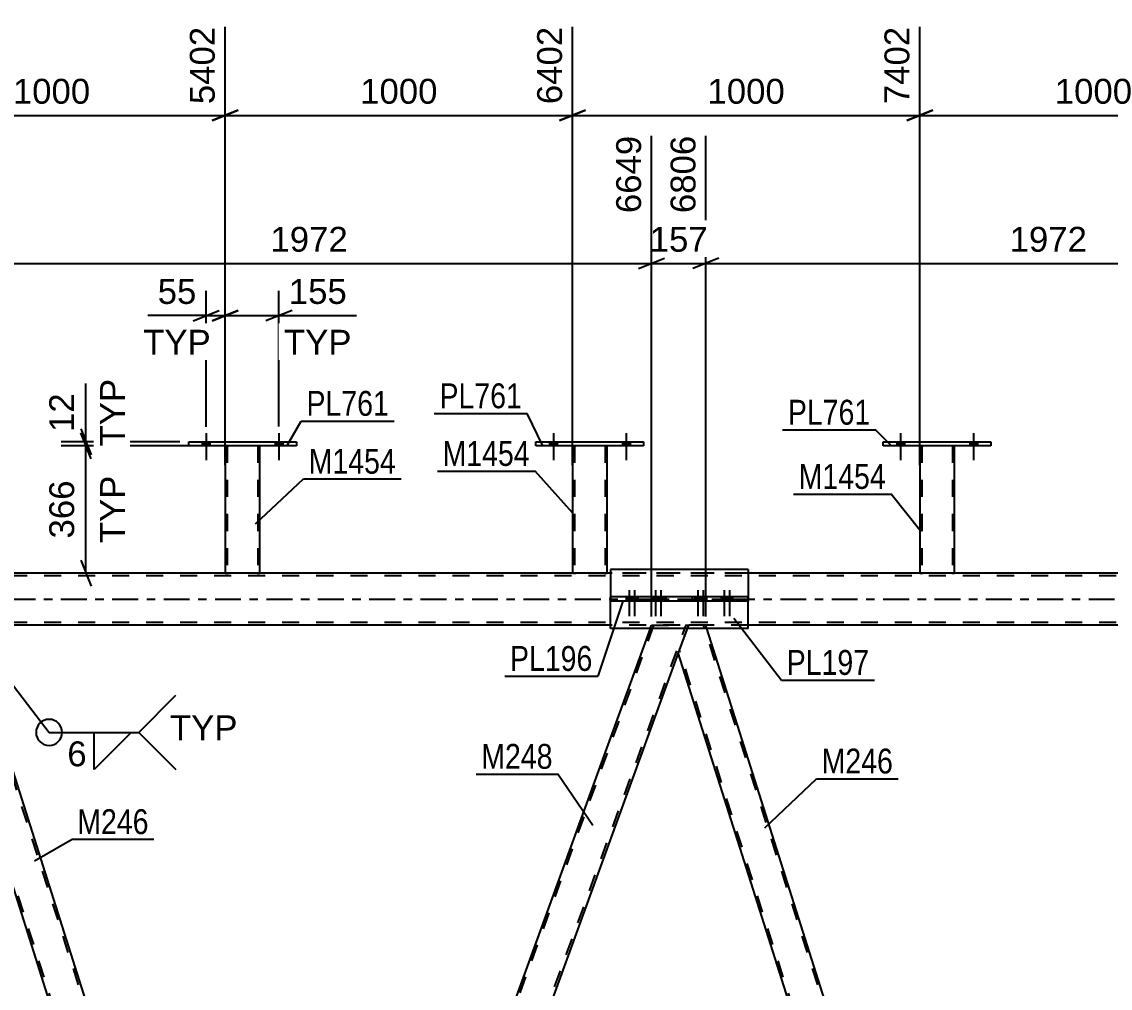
# Model space of a CAD drawing. Header units: millimetres. Extents: x 0 to 1189, y 0 to 841.
# Drawn here: x 319.7 to 445.1, y 576.6 to 687.9 of the extents above; entities that cross this region are included whole.
import ezdxf

# ---------------------------------------------------------------- set-up
doc = ezdxf.new("R2010")
doc.units = ezdxf.units.MM
doc.linetypes.add('DXK_LINE_DOT2', pattern=[3.9198, 1.9599, -1.9599])
doc.linetypes.add('DXK_LINE_DOT3', pattern=[5.9187, 2.979, -0.9799, 0.9799, -0.9799])
doc.styles.add('Arial', font='ARIAL.TTF', dxfattribs={"height": 0.2})
doc.styles.add('Arial Narrow', font='ARIALN.TTF', dxfattribs={"height": 0.2})

# ---------------------------------------------------------------- blocks, each defined once
blk = doc.blocks.new('Part-203770571-3006 - 2970')
at = {"color": 2, "linetype": 'Continuous'}
for p, q in [((383.13, 639.07), (383.13, 624.43)), ((387.13, 624.43), (387.13, 639.07))]:
    blk.add_line(p, q, dxfattribs=at)
at = {"color": 7, "linetype": 'DXK_LINE_DOT2'}
for p, q in [((383.13, 639.07), (383.13, 639.07)), ((383.13, 639.07), (383.13, 639.07)), ((383.13, 639.07), (383.13, 639.07)), ((383.17, 639.07), (383.13, 639.07)), ((383.13, 639.07), (383.17, 639.07)), ((383.27, 639.07), (383.17, 639.07)), ((383.17, 639.07), (383.27, 639.07)), ((383.43, 639.07), (383.27, 639.07)), ((383.27, 639.07), (383.43, 639.07)), ((383.37, 639.07), (383.37, 639.07)), ((383.37, 639.07), (383.37, 624.43)), ((383.39, 639.07), (383.37, 639.07)), ((383.37, 639.07), (383.39, 639.07)), ((383.44, 639.07), (383.39, 639.07)), ((383.39, 639.07), (383.44, 639.07)), ((386.84, 639.07), (383.43, 639.07)), ((386.84, 639.07), (383.43, 639.07)), ((386.74, 639.07), (383.44, 639.07)), ((383.44, 639.07), (383.52, 639.07)), ((386.82, 639.07), (383.52, 639.07)), ((386.82, 639.07), (386.74, 639.07)), ((386.87, 639.07), (386.82, 639.07)), ((386.82, 639.07), (386.87, 639.07)), ((386.84, 639.07), (386.99, 639.07)), ((386.99, 639.07), (386.84, 639.07)), ((386.89, 639.07), (386.87, 639.07)), ((386.87, 639.07), (386.89, 639.07)), ((386.89, 639.07), (386.89, 639.07)), ((386.89, 639.07), (386.89, 624.43)), ((386.99, 639.07), (387.1, 639.07)), ((387.1, 639.07), (386.99, 639.07)), ((387.1, 639.07), (387.13, 639.07)), ((387.13, 639.07), (387.1, 639.07)), ((387.13, 639.07), (387.13, 639.07)), ((387.13, 639.07), (387.13, 639.07)), ((387.13, 639.07), (387.13, 639.07)), ((383.13, 624.43), (383.13, 624.43)), ((383.13, 624.43), (383.13, 624.43)), ((383.17, 624.43), (383.13, 624.43)), ((383.13, 624.43), (383.17, 624.43)), ((383.27, 624.43), (383.17, 624.43)), ((383.17, 624.43), (383.27, 624.43)), ((383.43, 624.43), (383.27, 624.43)), ((383.27, 624.43), (383.43, 624.43)), ((383.39, 624.43), (383.37, 624.43)), ((383.37, 624.43), (383.39, 624.43)), ((383.44, 624.43), (383.39, 624.43)), ((383.39, 624.43), (383.44, 624.43)), ((386.84, 624.43), (383.43, 624.43)), ((386.84, 624.43), (383.43, 624.43)), ((386.74, 624.43), (383.44, 624.43)), ((383.44, 624.43), (383.52, 624.43)), ((386.82, 624.43), (383.52, 624.43)), ((386.82, 624.43), (386.74, 624.43)), ((386.87, 624.43), (386.82, 624.43)), ((386.82, 624.43), (386.87, 624.43)), ((386.84, 624.43), (386.99, 624.43)), ((386.99, 624.43), (386.84, 624.43)), ((386.89, 624.43), (386.87, 624.43)), ((386.87, 624.43), (386.89, 624.43)), ((386.99, 624.43), (387.1, 624.43)), ((387.1, 624.43), (386.99, 624.43)), ((387.1, 624.43), (387.13, 624.43)), ((387.13, 624.43), (387.1, 624.43)), ((387.13, 624.43), (387.13, 624.43)), ((387.13, 624.43), (387.13, 624.43)), ((387.13, 624.43), (387.13, 624.43))]:
    blk.add_line(p, q, dxfattribs=at)
blk = doc.blocks.new('Part-203770571-3046 - 2970')
at = {"color": 2, "linetype": 'Continuous'}
for p, q in [((418.93, 639.07), (418.93, 639.55)), ((418.93, 639.55), (431.33, 639.55)), ((431.33, 639.55), (431.33, 639.07)), ((431.33, 639.07), (418.93, 639.07))]:
    blk.add_line(p, q, dxfattribs=at)
blk = doc.blocks.new('Part-203770571-2986 - 2970')
at = {"color": 2, "linetype": 'Continuous'}
for p, q in [((423.13, 639.07), (423.13, 624.43)), ((427.13, 624.43), (427.13, 639.07))]:
    blk.add_line(p, q, dxfattribs=at)
at = {"color": 7, "linetype": 'DXK_LINE_DOT2'}
for p, q in [((423.13, 639.07), (423.13, 639.07)), ((423.13, 639.07), (423.13, 639.07)), ((423.13, 639.07), (423.13, 639.07)), ((423.17, 639.07), (423.13, 639.07)), ((423.13, 639.07), (423.17, 639.07)), ((423.27, 639.07), (423.17, 639.07)), ((423.17, 639.07), (423.27, 639.07)), ((423.39, 639.07), (423.27, 639.07)), ((423.27, 639.07), (423.43, 639.07)), ((423.37, 639.07), (423.37, 639.07)), ((423.37, 639.07), (423.37, 624.43)), ((423.39, 639.07), (423.37, 639.07)), ((423.37, 639.07), (423.39, 639.07)), ((426.84, 639.07), (423.39, 639.07)), ((423.44, 639.07), (423.39, 639.07)), ((423.39, 639.07), (423.44, 639.07)), ((426.84, 639.07), (423.43, 639.07)), ((426.74, 639.07), (423.44, 639.07)), ((423.44, 639.07), (423.52, 639.07)), ((426.82, 639.07), (423.52, 639.07)), ((426.82, 639.07), (426.74, 639.07)), ((426.87, 639.07), (426.82, 639.07)), ((426.82, 639.07), (426.87, 639.07)), ((426.84, 639.07), (426.99, 639.07)), ((426.99, 639.07), (426.84, 639.07)), ((426.89, 639.07), (426.87, 639.07)), ((426.87, 639.07), (426.89, 639.07)), ((426.89, 639.07), (426.89, 639.07)), ((426.89, 639.07), (426.89, 624.43)), ((426.99, 639.07), (427.1, 639.07)), ((427.1, 639.07), (426.99, 639.07)), ((427.1, 639.07), (427.13, 639.07)), ((427.13, 639.07), (427.1, 639.07)), ((427.13, 639.07), (427.13, 639.07)), ((427.13, 639.07), (427.13, 639.07)), ((427.13, 639.07), (427.13, 639.07)), ((423.13, 624.43), (423.13, 624.43)), ((423.13, 624.43), (423.13, 624.43)), ((423.17, 624.43), (423.13, 624.43)), ((423.13, 624.43), (423.17, 624.43)), ((423.27, 624.43), (423.17, 624.43)), ((423.17, 624.43), (423.27, 624.43)), ((423.43, 624.43), (423.27, 624.43)), ((423.27, 624.43), (423.43, 624.43)), ((423.39, 624.43), (423.37, 624.43)), ((423.37, 624.43), (423.39, 624.43)), ((423.44, 624.43), (423.39, 624.43)), ((423.39, 624.43), (423.44, 624.43)), ((426.84, 624.43), (423.43, 624.43)), ((426.84, 624.43), (423.43, 624.43)), ((426.74, 624.43), (423.44, 624.43)), ((423.44, 624.43), (423.52, 624.43)), ((426.82, 624.43), (423.52, 624.43)), ((426.82, 624.43), (426.74, 624.43)), ((426.87, 624.43), (426.82, 624.43)), ((426.82, 624.43), (426.87, 624.43)), ((426.84, 624.43), (426.99, 624.43)), ((426.99, 624.43), (426.84, 624.43)), ((426.89, 624.43), (426.87, 624.43)), ((426.87, 624.43), (426.89, 624.43)), ((426.99, 624.43), (427.1, 624.43)), ((427.1, 624.43), (426.99, 624.43)), ((427.1, 624.43), (427.13, 624.43)), ((427.13, 624.43), (427.1, 624.43)), ((427.13, 624.43), (427.13, 624.43)), ((427.13, 624.43), (427.13, 624.43)), ((427.13, 624.43), (427.13, 624.43))]:
    blk.add_line(p, q, dxfattribs=at)
blk = doc.blocks.new('Part-203770571-3598 - 2970')
at = {"color": 2, "linetype": 'Continuous'}
for p, q in [((403.37, 621.67), (387.52, 621.67)), ((387.52, 621.19), (387.52, 621.67)), ((403.37, 621.19), (387.52, 621.19)), ((393.93, 621.19), (393.93, 621.67)), ((396.96, 621.19), (396.96, 621.67)), ((403.37, 621.19), (403.37, 621.67))]:
    blk.add_line(p, q, dxfattribs=at)
blk = doc.blocks.new('Part-203770571-3001 - 2970')
at = {"color": 2, "linetype": 'Continuous'}
for p, q in [((378.93, 639.07), (378.93, 639.55)), ((378.93, 639.55), (391.33, 639.55)), ((391.33, 639.55), (391.33, 639.07)), ((391.33, 639.07), (378.93, 639.07))]:
    blk.add_line(p, q, dxfattribs=at)
blk = doc.blocks.new('Part-203770571-3011 - 2970')
at = {"color": 2, "linetype": 'Continuous'}
for p, q in [((338.93, 639.07), (338.93, 639.55)), ((338.93, 639.55), (351.33, 639.55)), ((351.33, 639.55), (351.33, 639.07)), ((351.33, 639.07), (338.93, 639.07))]:
    blk.add_line(p, q, dxfattribs=at)
blk = doc.blocks.new('Part-203770571-3129 - 2970')
at = {"color": 7, "linetype": 'DXK_LINE_DOT2'}
for p, q in [((759.33, 624.43), (132.77, 624.43)), ((403.37, 624.43), (387.52, 624.43)), ((759.33, 624.11), (127.06, 624.11)), ((759.33, 618.75), (127.06, 618.75)), ((403.37, 618.43), (387.52, 618.43))]:
    blk.add_line(p, q, dxfattribs=at)
at = {"color": 2, "linetype": 'Continuous'}
for p, q in [((387.52, 624.43), (318.24, 624.43)), ((472.65, 624.43), (403.37, 624.43)), ((387.52, 618.43), (318.24, 618.43)), ((472.65, 618.43), (403.37, 618.43))]:
    blk.add_line(p, q, dxfattribs=at)
at = {"color": 7, "linetype": 'DXK_LINE_DOT3'}
blk.add_line((117.06, 621.43), (759.33, 621.43), dxfattribs=at)
blk = doc.blocks.new('Part-203770571-3016 - 2970')
at = {"color": 2, "linetype": 'Continuous'}
for p, q in [((343.13, 639.07), (343.13, 624.43)), ((347.13, 624.43), (347.13, 639.07))]:
    blk.add_line(p, q, dxfattribs=at)
at = {"color": 7, "linetype": 'DXK_LINE_DOT2'}
for p, q in [((343.13, 639.07), (343.13, 639.07)), ((343.13, 639.07), (343.13, 639.07)), ((343.13, 639.07), (343.13, 639.07)), ((343.17, 639.07), (343.13, 639.07)), ((343.13, 639.07), (343.17, 639.07)), ((343.27, 639.07), (343.17, 639.07)), ((343.17, 639.07), (343.27, 639.07)), ((343.43, 639.07), (343.27, 639.07)), ((343.27, 639.07), (343.43, 639.07)), ((343.37, 639.07), (343.37, 639.07)), ((343.37, 639.07), (343.37, 624.43)), ((343.39, 639.07), (343.37, 639.07)), ((343.37, 639.07), (343.39, 639.07)), ((343.44, 639.07), (343.39, 639.07)), ((343.39, 639.07), (343.44, 639.07)), ((346.83, 639.07), (343.43, 639.07)), ((346.83, 639.07), (343.43, 639.07)), ((346.74, 639.07), (343.44, 639.07)), ((343.44, 639.07), (343.52, 639.07)), ((346.82, 639.07), (343.52, 639.07)), ((346.82, 639.07), (346.74, 639.07)), ((346.87, 639.07), (346.82, 639.07)), ((346.82, 639.07), (346.87, 639.07)), ((346.83, 639.07), (346.99, 639.07)), ((346.99, 639.07), (346.83, 639.07)), ((346.89, 639.07), (346.87, 639.07)), ((346.87, 639.07), (346.89, 639.07)), ((346.89, 639.07), (346.89, 639.07)), ((346.89, 639.07), (346.89, 624.43)), ((346.99, 639.07), (347.09, 639.07)), ((347.09, 639.07), (346.99, 639.07)), ((347.09, 639.07), (347.13, 639.07)), ((347.13, 639.07), (347.09, 639.07)), ((347.13, 639.07), (347.13, 639.07)), ((347.13, 639.07), (347.13, 639.07)), ((347.13, 639.07), (347.13, 639.07)), ((343.13, 624.43), (343.13, 624.43)), ((343.13, 624.43), (343.13, 624.43)), ((343.17, 624.43), (343.13, 624.43)), ((343.13, 624.43), (343.17, 624.43)), ((343.27, 624.43), (343.17, 624.43)), ((343.17, 624.43), (343.27, 624.43)), ((343.43, 624.43), (343.27, 624.43)), ((343.27, 624.43), (343.43, 624.43)), ((343.39, 624.43), (343.37, 624.43)), ((343.37, 624.43), (343.39, 624.43)), ((343.44, 624.43), (343.39, 624.43)), ((343.39, 624.43), (343.44, 624.43)), ((346.83, 624.43), (343.43, 624.43)), ((346.83, 624.43), (343.43, 624.43)), ((346.74, 624.43), (343.44, 624.43)), ((343.44, 624.43), (343.52, 624.43)), ((346.82, 624.43), (343.52, 624.43)), ((346.82, 624.43), (346.74, 624.43)), ((346.87, 624.43), (346.82, 624.43)), ((346.82, 624.43), (346.87, 624.43)), ((346.83, 624.43), (346.99, 624.43)), ((346.99, 624.43), (346.83, 624.43)), ((346.89, 624.43), (346.87, 624.43)), ((346.87, 624.43), (346.89, 624.43)), ((346.99, 624.43), (347.09, 624.43)), ((347.09, 624.43), (346.99, 624.43)), ((347.09, 624.43), (347.13, 624.43)), ((347.13, 624.43), (347.09, 624.43)), ((347.13, 624.43), (347.13, 624.43)), ((347.13, 624.43), (347.13, 624.43)), ((347.13, 624.43), (347.13, 624.43))]:
    blk.add_line(p, q, dxfattribs=at)
blk = doc.blocks.new('Part-203770571-3381 - 2970')
at = {"color": 7, "linetype": 'DXK_LINE_DOT2'}
for p, q in [((396.48, 618.43), (396.34, 618.03)), ((398.5, 618.43), (396.48, 618.43)), ((435.08, 502.27), (398.24, 618.43)), ((398.62, 618.03), (398.5, 618.43)), ((432.29, 499.43), (395.45, 615.59)), ((432.03, 499.43), (431.91, 499.83)), ((432.03, 499.43), (434.05, 499.43)), ((434.05, 499.43), (434.19, 499.83))]:
    blk.add_line(p, q, dxfattribs=at)
at = {"color": 2, "linetype": 'Continuous'}
for p, q in [((396.34, 618.03), (395.32, 615.22)), ((435.21, 502.64), (398.62, 618.03)), ((431.91, 499.83), (395.32, 615.22)), ((434.19, 499.83), (435.21, 502.64))]:
    blk.add_line(p, q, dxfattribs=at)
blk = doc.blocks.new('Bolt-203770571-3135 - 2970')
at = {"linetype": 'Continuous'}
for points in [[(340.49, 639.07), (341.37, 639.07), (341.37, 639.55), (340.49, 639.55)], [(348.89, 639.07), (349.77, 639.07), (349.77, 639.55), (348.89, 639.55)]]:
    blk.add_hatch(color=1, dxfattribs=at).paths.add_polyline_path(points)
at = {"color": 1, "linetype": 'Continuous'}
for p, q in [((340.49, 639.55), (340.49, 639.07)), ((340.93, 640.55), (340.93, 637.43)), ((341.37, 639.55), (341.37, 639.07)), ((348.89, 639.55), (348.89, 639.07)), ((349.33, 640.55), (349.33, 637.43)), ((349.77, 639.55), (349.77, 639.07))]:
    blk.add_line(p, q, dxfattribs=at)
blk = doc.blocks.new('Part-203770571-3376 - 2970')
at = {"color": 7, "linetype": 'DXK_LINE_DOT2'}
for p, q in [((311.35, 618.43), (311.2, 618.03)), ((313.36, 618.43), (311.35, 618.43)), ((349.95, 502.27), (313.11, 618.43)), ((313.49, 618.03), (313.36, 618.43)), ((347.15, 499.43), (310.32, 615.59)), ((346.9, 499.43), (346.78, 499.83)), ((346.9, 499.43), (348.91, 499.43)), ((348.91, 499.43), (349.06, 499.83))]:
    blk.add_line(p, q, dxfattribs=at)
at = {"color": 2, "linetype": 'Continuous'}
for p, q in [((311.2, 618.03), (310.18, 615.22)), ((350.08, 502.64), (313.49, 618.03)), ((346.78, 499.83), (310.18, 615.22)), ((349.06, 499.83), (350.08, 502.64))]:
    blk.add_line(p, q, dxfattribs=at)
blk = doc.blocks.new('Bolt-203770571-3282 - 2970')
at = {"linetype": 'Continuous'}
for points in [[(340.49, 639.07), (341.37, 639.07), (341.37, 639.55), (340.49, 639.55)], [(348.89, 639.07), (349.77, 639.07), (349.77, 639.55), (348.89, 639.55)]]:
    blk.add_hatch(color=1, dxfattribs=at).paths.add_polyline_path(points)
at = {"color": 1, "linetype": 'Continuous'}
for p, q in [((340.49, 639.55), (340.49, 639.07)), ((340.93, 640.55), (340.93, 637.43)), ((341.37, 639.55), (341.37, 639.07)), ((348.89, 639.55), (348.89, 639.07)), ((349.33, 640.55), (349.33, 637.43)), ((349.77, 639.55), (349.77, 639.07))]:
    blk.add_line(p, q, dxfattribs=at)
blk = doc.blocks.new('Bolt-203770571-3283 - 2970')
at = {"linetype": 'Continuous'}
for points in [[(380.49, 639.07), (381.37, 639.07), (381.37, 639.55), (380.49, 639.55)], [(388.89, 639.07), (389.77, 639.07), (389.77, 639.55), (388.89, 639.55)]]:
    blk.add_hatch(color=1, dxfattribs=at).paths.add_polyline_path(points)
at = {"color": 1, "linetype": 'Continuous'}
for p, q in [((380.49, 639.55), (380.49, 639.07)), ((380.93, 640.55), (380.93, 637.43)), ((381.37, 639.55), (381.37, 639.07)), ((388.89, 639.55), (388.89, 639.07)), ((389.33, 640.55), (389.33, 637.43)), ((389.77, 639.55), (389.77, 639.07))]:
    blk.add_line(p, q, dxfattribs=at)
blk = doc.blocks.new('Bolt-203770571-3284 - 2970')
at = {"linetype": 'Continuous'}
for points in [[(380.49, 639.07), (381.37, 639.07), (381.37, 639.55), (380.49, 639.55)], [(388.89, 639.07), (389.77, 639.07), (389.77, 639.55), (388.89, 639.55)]]:
    blk.add_hatch(color=1, dxfattribs=at).paths.add_polyline_path(points)
at = {"color": 1, "linetype": 'Continuous'}
for p, q in [((380.49, 639.55), (380.49, 639.07)), ((380.93, 640.55), (380.93, 637.43)), ((381.37, 639.55), (381.37, 639.07)), ((388.89, 639.55), (388.89, 639.07)), ((389.33, 640.55), (389.33, 637.43)), ((389.77, 639.55), (389.77, 639.07))]:
    blk.add_line(p, q, dxfattribs=at)
blk = doc.blocks.new('Bolt-203770571-3285 - 2970')
at = {"linetype": 'Continuous'}
for points in [[(420.49, 639.07), (421.37, 639.07), (421.37, 639.55), (420.49, 639.55)], [(428.89, 639.07), (429.77, 639.07), (429.77, 639.55), (428.89, 639.55)]]:
    blk.add_hatch(color=1, dxfattribs=at).paths.add_polyline_path(points)
at = {"color": 1, "linetype": 'Continuous'}
for p, q in [((420.49, 639.55), (420.49, 639.07)), ((420.93, 640.55), (420.93, 637.43)), ((421.37, 639.55), (421.37, 639.07)), ((428.89, 639.55), (428.89, 639.07)), ((429.33, 640.55), (429.33, 637.43)), ((429.77, 639.55), (429.77, 639.07))]:
    blk.add_line(p, q, dxfattribs=at)
blk = doc.blocks.new('Part-203770571-3346 - 2970')
at = {"color": 7, "linetype": 'DXK_LINE_DOT2'}
for p, q in [((477.62, 618.43), (434.3, 499.43)), ((438.05, 499.43), (481.36, 618.43)), ((477.21, 618.03), (477.36, 618.43)), ((477.36, 618.43), (481.62, 618.43)), ((481.62, 618.43), (480.45, 615.22)), ((435.21, 502.64), (434.05, 499.43)), ((438.3, 499.43), (434.05, 499.43)), ((438.45, 499.83), (438.3, 499.43))]:
    blk.add_line(p, q, dxfattribs=at)
at = {"color": 2, "linetype": 'Continuous'}
for p, q in [((477.21, 618.03), (435.21, 502.64)), ((480.45, 615.22), (438.45, 499.83))]:
    blk.add_line(p, q, dxfattribs=at)
blk = doc.blocks.new('Bolt-203770571-3437 - 2970')
at = {"linetype": 'Continuous'}
for points in [[(420.49, 639.07), (421.37, 639.07), (421.37, 639.55), (420.49, 639.55)], [(428.89, 639.07), (429.77, 639.07), (429.77, 639.55), (428.89, 639.55)]]:
    blk.add_hatch(color=1, dxfattribs=at).paths.add_polyline_path(points)
at = {"color": 1, "linetype": 'Continuous'}
for p, q in [((420.49, 639.55), (420.49, 639.07)), ((420.93, 640.55), (420.93, 637.43)), ((421.37, 639.55), (421.37, 639.07)), ((428.89, 639.55), (428.89, 639.07)), ((429.33, 640.55), (429.33, 637.43)), ((429.77, 639.55), (429.77, 639.07))]:
    blk.add_line(p, q, dxfattribs=at)
blk = doc.blocks.new('Bolt-203770571-3605 - 2970')
at = {"linetype": 'Continuous'}
for points in [[(397.95, 621.67), (397.23, 621.67), (397.23, 621.19), (397.95, 621.19)], [(398.55, 621.67), (397.83, 621.67), (397.83, 621.19), (398.55, 621.19)], [(400.97, 621.67), (400.25, 621.67), (400.25, 621.19), (400.97, 621.19)], [(401.57, 621.67), (400.85, 621.67), (400.85, 621.19), (401.57, 621.19)]]:
    blk.add_hatch(color=1, dxfattribs=at).paths.add_polyline_path(points)
at = {"color": 1, "linetype": 'Continuous'}
for p, q in [((397.59, 622.47), (397.59, 619.47)), ((398.19, 622.47), (398.19, 619.47)), ((400.61, 622.47), (400.61, 619.47)), ((401.21, 622.47), (401.21, 619.47)), ((397.23, 621.67), (397.23, 621.19)), ((397.83, 621.67), (397.83, 621.19)), ((397.95, 621.67), (397.95, 621.19)), ((398.55, 621.67), (398.55, 621.19)), ((400.25, 621.67), (400.25, 621.19)), ((400.85, 621.67), (400.85, 621.19)), ((400.97, 621.67), (400.97, 621.19)), ((401.57, 621.67), (401.57, 621.19))]:
    blk.add_line(p, q, dxfattribs=at)
blk = doc.blocks.new('Part-203770571-3489 - 2970')
at = {"color": 7, "linetype": 'DXK_LINE_DOT2'}
for p, q in [((392.48, 618.43), (349.17, 499.43)), ((352.92, 499.43), (396.23, 618.43)), ((392.08, 618.03), (392.23, 618.43)), ((392.23, 618.43), (396.48, 618.43)), ((396.48, 618.43), (395.32, 615.22)), ((350.08, 502.64), (348.91, 499.43)), ((353.17, 499.43), (348.91, 499.43)), ((353.31, 499.83), (353.17, 499.43))]:
    blk.add_line(p, q, dxfattribs=at)
at = {"color": 2, "linetype": 'Continuous'}
for p, q in [((392.08, 618.03), (350.08, 502.64)), ((395.32, 615.22), (353.31, 499.83))]:
    blk.add_line(p, q, dxfattribs=at)
blk = doc.blocks.new('Part-203770571-3603 - 2970')
at = {"color": 2, "linetype": 'Continuous'}
for p, q in [((387.52, 624.83), (387.52, 621.67)), ((403.37, 624.83), (387.52, 624.83)), ((403.37, 624.83), (403.37, 621.67)), ((387.52, 618.03), (387.52, 621.19)), ((403.37, 618.03), (403.37, 621.19)), ((403.37, 618.03), (387.52, 618.03))]:
    blk.add_line(p, q, dxfattribs=at)
at = {"color": 7, "linetype": 'DXK_LINE_DOT2'}
for p, q in [((387.52, 621.67), (387.52, 621.19)), ((403.37, 621.67), (403.37, 621.19))]:
    blk.add_line(p, q, dxfattribs=at)
blk = doc.blocks.new('Bolt-203770571-3604 - 2970')
at = {"linetype": 'Continuous'}
for points in [[(390.04, 621.67), (389.32, 621.67), (389.32, 621.19), (390.04, 621.19)], [(390.65, 621.67), (389.93, 621.67), (389.93, 621.19), (390.65, 621.19)], [(393.06, 621.67), (392.34, 621.67), (392.34, 621.19), (393.06, 621.19)], [(393.66, 621.67), (392.94, 621.67), (392.94, 621.19), (393.66, 621.19)]]:
    blk.add_hatch(color=1, dxfattribs=at).paths.add_polyline_path(points)
at = {"color": 1, "linetype": 'Continuous'}
for p, q in [((389.68, 622.47), (389.68, 619.47)), ((390.29, 622.47), (390.29, 619.47)), ((392.7, 622.47), (392.7, 619.47)), ((393.3, 622.47), (393.3, 619.47)), ((389.32, 621.67), (389.32, 621.19)), ((389.93, 621.67), (389.93, 621.19)), ((390.04, 621.67), (390.04, 621.19)), ((390.65, 621.67), (390.65, 621.19)), ((392.34, 621.67), (392.34, 621.19)), ((392.94, 621.67), (392.94, 621.19)), ((393.06, 621.67), (393.06, 621.19)), ((393.66, 621.67), (393.66, 621.19))]:
    blk.add_line(p, q, dxfattribs=at)
blk = doc.blocks.new('StraightDimension-203770571-31445 - 2970')
at = {"color": 7, "linetype": 'Continuous'}
for p, q in [((423.13, 636.87), (423.13, 687.33)), ((463.13, 636.87), (463.13, 687.33)), ((424.63, 677.74), (421.63, 676.54)), ((423.13, 677.14), (463.13, 677.14)), ((461.63, 676.54), (464.63, 677.74))]:
    blk.add_line(p, q, dxfattribs=at)
at = {"color": 0}
blk.add_wipeout([(448.18, 677.89), (448.18, 682.09), (438.08, 682.09), (438.08, 677.89)], dxfattribs=at)
at = {"color": 3, "style": 'Arial'}
blk.add_text('1000', height=2.865, dxfattribs=at).set_placement((438.68, 678.49))
at = {"color": 0, "linetype": 'Continuous'}
blk.add_wipeout([(462.53, 687.93), (458.33, 687.93), (458.33, 677.84), (462.53, 677.84)], dxfattribs=at)
at = {"color": 3, "linetype": 'Continuous', "style": 'Arial'}
blk.add_text('8402', height=2.865, rotation=90.0002, dxfattribs=at).set_placement((461.93, 678.44))
blk = doc.blocks.new('StraightDimension-203770571-31628 - 2970')
at = {"color": 7, "linetype": 'Continuous'}
for p, q in [((327.69, 637.57), (326.49, 640.57)), ((342.13, 639.07), (324.24, 639.07)), ((327.09, 624.43), (327.09, 639.07)), ((326.49, 625.93), (327.69, 622.93)), ((342.13, 624.43), (324.24, 624.43))]:
    blk.add_line(p, q, dxfattribs=at)
at = {"color": 0}
blk.add_wipeout([(326.34, 635.68), (322.14, 635.68), (322.14, 627.81), (326.34, 627.81)], dxfattribs=at)
at = {"color": 0, "linetype": 'Continuous'}
blk.add_wipeout([(332.19, 636.24), (327.99, 636.24), (327.99, 627.26), (332.19, 627.26)], dxfattribs=at)
at = {"color": 3, "style": 'Arial'}
blk.add_text('366', height=2.865, rotation=90.0002, dxfattribs=at).set_placement((325.74, 628.41))
at = {"color": 3, "linetype": 'Continuous', "style": 'Arial'}
blk.add_text('TYP', height=2.865, rotation=90.0002, dxfattribs=at).set_placement((331.59, 627.86))
blk = doc.blocks.new('StraightDimension-203770571-31647 - 2970')
at = {"color": 7, "linetype": 'Continuous'}
for p, q in [((340.93, 641.28), (340.93, 656.93)), ((343.13, 640.07), (343.13, 656.93)), ((339.43, 653.48), (342.43, 654.68)), ((344.63, 654.68), (341.63, 653.48)), ((340.93, 654.08), (334.23, 654.08)), ((340.93, 654.08), (334.23, 654.08)), ((340.93, 654.08), (343.13, 654.08))]:
    blk.add_line(p, q, dxfattribs=at)
at = {"color": 0}
blk.add_wipeout([(340.41, 654.83), (340.41, 659.03), (334.76, 659.03), (334.76, 654.83)], dxfattribs=at)
at = {"color": 0, "linetype": 'Continuous'}
blk.add_wipeout([(342.07, 648.98), (342.07, 653.18), (333.09, 653.18), (333.09, 648.98)], dxfattribs=at)
at = {"color": 3, "style": 'Arial'}
blk.add_text('55', height=2.865, dxfattribs=at).set_placement((335.36, 655.43))
at = {"color": 3, "linetype": 'Continuous', "style": 'Arial'}
blk.add_text('TYP', height=2.865, dxfattribs=at).set_placement((333.69, 649.58))
blk = doc.blocks.new('StraightDimension-203770571-31446 - 2970')
at = {"color": 7, "linetype": 'Continuous'}
for p, q in [((383.13, 636.87), (383.13, 687.33)), ((423.13, 636.87), (423.13, 687.33)), ((384.63, 677.74), (381.63, 676.54)), ((383.13, 677.14), (423.13, 677.14)), ((421.63, 676.54), (424.63, 677.74))]:
    blk.add_line(p, q, dxfattribs=at)
at = {"color": 0}
blk.add_wipeout([(408.18, 677.89), (408.18, 682.09), (398.08, 682.09), (398.08, 677.89)], dxfattribs=at)
at = {"color": 3, "style": 'Arial'}
blk.add_text('1000', height=2.865, dxfattribs=at).set_placement((398.68, 678.49))
at = {"color": 0, "linetype": 'Continuous'}
blk.add_wipeout([(422.53, 687.93), (418.33, 687.93), (418.33, 677.84), (422.53, 677.84)], dxfattribs=at)
at = {"color": 3, "linetype": 'Continuous', "style": 'Arial'}
blk.add_text('7402', height=2.865, rotation=90.0002, dxfattribs=at).set_placement((421.93, 678.44))
blk = doc.blocks.new('StraightDimension-203770571-31073 - 2970')
at = {"color": 7, "linetype": 'Continuous'}
for p, q in [((398.5, 619.43), (398.5, 674.79)), ((477.36, 619.43), (477.36, 674.79)), ((400, 660.69), (397, 659.49)), ((475.86, 659.49), (478.86, 660.69)), ((398.5, 660.09), (477.36, 660.09))]:
    blk.add_line(p, q, dxfattribs=at)
at = {"color": 0}
blk.add_wipeout([(442.98, 660.84), (442.98, 665.04), (432.88, 665.04), (432.88, 660.84)], dxfattribs=at)
at = {"color": 3, "style": 'Arial'}
blk.add_text('1972', height=2.865, dxfattribs=at).set_placement((433.48, 661.44))
at = {"color": 0, "linetype": 'Continuous'}
blk.add_wipeout([(476.76, 675.39), (472.56, 675.39), (472.56, 665.29), (476.76, 665.29)], dxfattribs=at)
at = {"color": 3, "linetype": 'Continuous', "style": 'Arial'}
blk.add_text('8778', height=2.865, rotation=90.0002, dxfattribs=at).set_placement((476.16, 665.89))
blk = doc.blocks.new('StraightDimension-203770571-31074 - 2970')
at = {"color": 7, "linetype": 'Continuous'}
for p, q in [((392.23, 619.43), (392.23, 674.79)), ((398.5, 619.43), (398.5, 674.79)), ((390.73, 659.49), (393.73, 660.69)), ((400, 660.69), (397, 659.49)), ((392.23, 660.09), (398.5, 660.09))]:
    blk.add_line(p, q, dxfattribs=at)
at = {"color": 0}
blk.add_wipeout([(399.3, 660.84), (399.3, 665.04), (391.43, 665.04), (391.43, 660.84)], dxfattribs=at)
at = {"color": 3, "style": 'Arial'}
blk.add_text('157', height=2.865, dxfattribs=at).set_placement((392.03, 661.44))
at = {"color": 0, "linetype": 'Continuous'}
blk.add_wipeout([(397.9, 675.39), (393.7, 675.39), (393.7, 665.29), (397.9, 665.29)], dxfattribs=at)
at = {"color": 3, "linetype": 'Continuous', "style": 'Arial'}
blk.add_text('6806', height=2.865, rotation=90.0002, dxfattribs=at).set_placement((397.3, 665.89))
blk = doc.blocks.new('StraightDimension-203770571-31075 - 2970')
at = {"color": 7, "linetype": 'Continuous'}
for p, q in [((313.36, 619.43), (313.36, 674.79)), ((392.23, 619.43), (392.23, 674.79)), ((314.86, 660.69), (311.86, 659.49)), ((390.73, 659.49), (393.73, 660.69)), ((313.36, 660.09), (392.23, 660.09))]:
    blk.add_line(p, q, dxfattribs=at)
at = {"color": 0}
blk.add_wipeout([(357.84, 660.84), (357.84, 665.04), (347.75, 665.04), (347.75, 660.84)], dxfattribs=at)
at = {"color": 3, "style": 'Arial'}
blk.add_text('1972', height=2.865, dxfattribs=at).set_placement((348.35, 661.44))
at = {"color": 0, "linetype": 'Continuous'}
blk.add_wipeout([(391.63, 675.39), (387.43, 675.39), (387.43, 665.29), (391.63, 665.29)], dxfattribs=at)
at = {"color": 3, "linetype": 'Continuous', "style": 'Arial'}
blk.add_text('6649', height=2.865, rotation=90.0002, dxfattribs=at).set_placement((391.03, 665.89))
blk = doc.blocks.new('StraightDimension-203770571-31447 - 2970')
at = {"color": 7, "linetype": 'Continuous'}
for p, q in [((343.13, 636.87), (343.13, 687.33)), ((383.13, 636.87), (383.13, 687.33)), ((344.63, 677.74), (341.63, 676.54)), ((343.13, 677.14), (383.13, 677.14)), ((381.63, 676.54), (384.63, 677.74))]:
    blk.add_line(p, q, dxfattribs=at)
at = {"color": 0}
blk.add_wipeout([(368.18, 677.89), (368.18, 682.09), (358.08, 682.09), (358.08, 677.89)], dxfattribs=at)
at = {"color": 3, "style": 'Arial'}
blk.add_text('1000', height=2.865, dxfattribs=at).set_placement((358.68, 678.49))
at = {"color": 0, "linetype": 'Continuous'}
blk.add_wipeout([(382.53, 687.93), (378.33, 687.93), (378.33, 677.84), (382.53, 677.84)], dxfattribs=at)
at = {"color": 3, "linetype": 'Continuous', "style": 'Arial'}
blk.add_text('6402', height=2.865, rotation=90.0002, dxfattribs=at).set_placement((381.93, 678.44))
blk = doc.blocks.new('StraightDimension-203770571-31448 - 2970')
at = {"color": 7, "linetype": 'Continuous'}
for p, q in [((303.13, 637.74), (303.13, 687.33)), ((343.13, 636.87), (343.13, 687.33)), ((304.63, 677.74), (301.63, 676.54)), ((303.13, 677.14), (343.13, 677.14)), ((341.63, 676.54), (344.63, 677.74))]:
    blk.add_line(p, q, dxfattribs=at)
at = {"color": 0}
blk.add_wipeout([(328.18, 677.89), (328.18, 682.09), (318.08, 682.09), (318.08, 677.89)], dxfattribs=at)
at = {"color": 3, "style": 'Arial'}
blk.add_text('1000', height=2.865, dxfattribs=at).set_placement((318.68, 678.49))
at = {"color": 0, "linetype": 'Continuous'}
blk.add_wipeout([(342.53, 687.93), (338.33, 687.93), (338.33, 677.84), (342.53, 677.84)], dxfattribs=at)
at = {"color": 3, "linetype": 'Continuous', "style": 'Arial'}
blk.add_text('5402', height=2.865, rotation=90.0002, dxfattribs=at).set_placement((341.93, 678.44))
blk = doc.blocks.new('StraightDimension-203770571-31627 - 2970')
at = {"color": 7, "linetype": 'Continuous'}
for p, q in [((327.09, 639.55), (327.09, 646.25)), ((327.09, 639.55), (327.09, 646.25)), ((326.49, 641.05), (327.69, 638.05)), ((337.93, 639.55), (324.24, 639.55)), ((327.69, 637.57), (326.49, 640.57)), ((327.09, 639.07), (327.09, 639.55)), ((342.13, 639.07), (324.24, 639.07))]:
    blk.add_line(p, q, dxfattribs=at)
at = {"color": 0, "linetype": 'Continuous'}
blk.add_wipeout([(332.19, 647.39), (327.99, 647.39), (327.99, 638.41), (332.19, 638.41)], dxfattribs=at)
at = {"color": 0}
blk.add_wipeout([(326.34, 645.72), (322.14, 645.72), (322.14, 640.07), (326.34, 640.07)], dxfattribs=at)
at = {"color": 3, "linetype": 'Continuous', "style": 'Arial'}
blk.add_text('TYP', height=2.865, rotation=90.0002, dxfattribs=at).set_placement((331.59, 639.01))
at = {"color": 3, "style": 'Arial'}
blk.add_text('12', height=2.865, rotation=90.0002, dxfattribs=at).set_placement((325.74, 640.67))
blk = doc.blocks.new('StraightDimension-203770571-31646 - 2970')
at = {"color": 7, "linetype": 'Continuous'}
for p, q in [((343.13, 640.07), (343.13, 656.93)), ((349.33, 641.31), (349.33, 656.93)), ((341.63, 653.48), (344.63, 654.68)), ((350.83, 654.68), (347.83, 653.48)), ((343.13, 654.08), (349.33, 654.08)), ((349.33, 654.08), (358.25, 654.08)), ((349.33, 654.08), (358.25, 654.08))]:
    blk.add_line(p, q, dxfattribs=at)
at = {"color": 0}
blk.add_wipeout([(357.73, 654.83), (357.73, 659.03), (349.86, 659.03), (349.86, 654.83)], dxfattribs=at)
at = {"color": 0, "linetype": 'Continuous'}
blk.add_wipeout([(358.28, 648.98), (358.28, 653.18), (349.3, 653.18), (349.3, 648.98)], dxfattribs=at)
at = {"color": 3, "style": 'Arial'}
blk.add_text('155', height=2.865, dxfattribs=at).set_placement((350.46, 655.43))
at = {"color": 3, "linetype": 'Continuous', "style": 'Arial'}
blk.add_text('TYP', height=2.865, dxfattribs=at).set_placement((349.9, 649.58))
blk = doc.blocks.new('Mark-203770571-2982 - 2970')
at = {"color": 0}
blk.add_wipeout([(419.24, 634.12), (419.24, 637.12), (409.18, 637.12), (409.18, 634.12)], dxfattribs=at)
blk.add_wipeout([(419.24, 634.12), (419.24, 637.12), (409.18, 637.12), (409.18, 634.12)], dxfattribs=at)
at = {"color": 30, "linetype": 'Continuous'}
for p in [(408.58, 633.52), (423.29, 629.17)]:
    blk.add_line(p, (419.84, 633.52), dxfattribs=at)
at = {"color": 3, "style": 'Arial Narrow'}
blk.add_text('M1454', height=2.863, dxfattribs=at).set_placement((409.18, 634.12))
blk = doc.blocks.new('Mark-203770571-3002 - 2970')
at = {"color": 0}
blk.add_wipeout([(378.22, 636.77), (378.22, 639.77), (368.17, 639.77), (368.17, 636.77)], dxfattribs=at)
blk.add_wipeout([(378.22, 636.77), (378.22, 639.77), (368.17, 639.77), (368.17, 636.77)], dxfattribs=at)
at = {"color": 30, "linetype": 'Continuous'}
for p in [(367.57, 636.17), (383.13, 631.36)]:
    blk.add_line(p, (378.82, 636.17), dxfattribs=at)
at = {"color": 3, "style": 'Arial Narrow'}
blk.add_text('M1454', height=2.863, dxfattribs=at).set_placement((368.17, 636.77))
blk = doc.blocks.new('Mark-203770571-2997 - 2970')
at = {"color": 0}
blk.add_wipeout([(377.33, 643.41), (377.33, 646.41), (367.82, 646.41), (367.82, 643.41)], dxfattribs=at)
blk.add_wipeout([(377.33, 643.41), (377.33, 646.41), (367.82, 646.41), (367.82, 643.41)], dxfattribs=at)
at = {"color": 30, "linetype": 'Continuous'}
for p in [(367.22, 642.81), (379.72, 639.07)]:
    blk.add_line(p, (377.93, 642.81), dxfattribs=at)
at = {"color": 3, "style": 'Arial Narrow'}
blk.add_text('PL761', height=2.863, dxfattribs=at).set_placement((367.82, 643.41))
blk = doc.blocks.new('Mark-203770571-3007 - 2970')
at = {"color": 0}
blk.add_wipeout([(362.01, 642.54), (362.01, 645.54), (352.5, 645.54), (352.5, 642.54)], dxfattribs=at)
blk.add_wipeout([(362.01, 642.54), (362.01, 645.54), (352.5, 645.54), (352.5, 642.54)], dxfattribs=at)
at = {"color": 30, "linetype": 'Continuous'}
for p, q in [((350.3, 639.21), (351.9, 641.94)), ((351.9, 641.94), (362.61, 641.94))]:
    blk.add_line(p, q, dxfattribs=at)
at = {"color": 3, "style": 'Arial Narrow'}
blk.add_text('PL761', height=2.863, dxfattribs=at).set_placement((352.5, 642.54))
blk = doc.blocks.new('Mark-203770571-3012 - 2970')
at = {"color": 0}
blk.add_wipeout([(362.8, 635.87), (362.8, 638.87), (352.75, 638.87), (352.75, 635.87)], dxfattribs=at)
blk.add_wipeout([(362.8, 635.87), (362.8, 638.87), (352.75, 638.87), (352.75, 635.87)], dxfattribs=at)
at = {"color": 30, "linetype": 'Continuous'}
for p, q in [((346.64, 630.09), (352.15, 635.27)), ((352.15, 635.27), (363.4, 635.27))]:
    blk.add_line(p, q, dxfattribs=at)
at = {"color": 3, "style": 'Arial Narrow'}
blk.add_text('M1454', height=2.863, dxfattribs=at).set_placement((352.75, 635.87))
blk = doc.blocks.new('Mark-203770571-3042 - 2970')
at = {"color": 0}
blk.add_wipeout([(417.44, 641.52), (417.44, 644.52), (407.94, 644.52), (407.94, 641.52)], dxfattribs=at)
blk.add_wipeout([(417.44, 641.52), (417.44, 644.52), (407.94, 644.52), (407.94, 641.52)], dxfattribs=at)
at = {"color": 30, "linetype": 'Continuous'}
for p in [(407.34, 640.92), (419.88, 639.07)]:
    blk.add_line(p, (418.04, 640.92), dxfattribs=at)
at = {"color": 3, "style": 'Arial Narrow'}
blk.add_text('PL761', height=2.863, dxfattribs=at).set_placement((407.94, 641.52))
blk = doc.blocks.new('WeldMark-203770571-5025 - 2970')
at = {"linetype": 'Continuous'}
blk.add_hatch(color=30, dxfattribs=at).paths.add_polyline_path([(314.59, 615.59), (313.36, 618.43), (315.78, 616.51)])
at = {"color": 30, "linetype": 'Continuous'}
for p, q in [((313.36, 618.43), (322.85, 606.07)), ((322.85, 606.07), (333.17, 606.07))]:
    blk.add_line(p, q, dxfattribs=at)
at = {"color": 3, "linetype": 'Continuous'}
for p, q in [((333.17, 606.07), (337.46, 610.36)), ((328.03, 606.07), (332.32, 606.07)), ((332.32, 606.07), (328.03, 601.79)), ((328.03, 601.79), (328.03, 606.07)), ((333.17, 606.07), (337.46, 601.79))]:
    blk.add_line(p, q, dxfattribs=at)
blk.add_arc((322.85, 606.07), 1.5, 90, 270, dxfattribs=at)
at = {"color": 0}
blk.add_wipeout([(327.37, 601.97), (327.37, 605.37), (324.75, 605.37), (324.75, 601.97)], dxfattribs=at)
at = {"color": 3, "linetype": 'Continuous'}
blk.add_arc((322.85, 606.07), 1.5, 270, 90, dxfattribs=at)
at = {"color": 3, "style": 'Arial'}
blk.add_text('6', height=2.87, dxfattribs=at).set_placement((324.95, 602.17))
at = {"color": 0, "linetype": 'Continuous'}
blk.add_wipeout([(344.55, 605.17), (344.55, 608.17), (336.77, 608.17), (336.77, 605.17)], dxfattribs=at)
blk.add_wipeout([(344.55, 605.17), (344.55, 608.17), (336.77, 608.17), (336.77, 605.17)], dxfattribs=at)
at = {"color": 3, "linetype": 'Continuous', "style": 'Arial'}
blk.add_text('TYP', height=2.865, dxfattribs=at).set_placement((336.77, 605.17))
blk = doc.blocks.new('Mark-203770571-3372 - 2970')
at = {"color": 0}
blk.add_wipeout([(334.33, 594.36), (334.33, 597.36), (326.1, 597.36), (326.1, 594.36)], dxfattribs=at)
blk.add_wipeout([(334.33, 594.36), (334.33, 597.36), (326.1, 597.36), (326.1, 594.36)], dxfattribs=at)
at = {"color": 30, "linetype": 'Continuous'}
for p, q in [((321.17, 591.26), (325.5, 593.76)), ((325.5, 593.76), (334.93, 593.76))]:
    blk.add_line(p, q, dxfattribs=at)
at = {"color": 3, "style": 'Arial Narrow'}
blk.add_text('M246', height=2.863, dxfattribs=at).set_placement((326.1, 594.36))
blk = doc.blocks.new('Mark-203770571-3377 - 2970')
at = {"color": 0}
blk.add_wipeout([(420.05, 601.34), (420.05, 604.34), (411.83, 604.34), (411.83, 601.34)], dxfattribs=at)
blk.add_wipeout([(420.05, 601.34), (420.05, 604.34), (411.83, 604.34), (411.83, 601.34)], dxfattribs=at)
at = {"color": 30, "linetype": 'Continuous'}
for p, q in [((405.3, 595.08), (411.23, 600.74)), ((411.23, 600.74), (420.65, 600.74))]:
    blk.add_line(p, q, dxfattribs=at)
at = {"color": 3, "style": 'Arial Narrow'}
blk.add_text('M246', height=2.863, dxfattribs=at).set_placement((411.83, 601.34))
blk = doc.blocks.new('Mark-203770571-3485 - 2970')
at = {"color": 0}
blk.add_wipeout([(380.85, 601.88), (380.85, 604.88), (372.63, 604.88), (372.63, 601.88)], dxfattribs=at)
blk.add_wipeout([(380.85, 601.88), (380.85, 604.88), (372.63, 604.88), (372.63, 601.88)], dxfattribs=at)
at = {"color": 30, "linetype": 'Continuous'}
for p in [(372.03, 601.28), (385.48, 595.33)]:
    blk.add_line(p, (381.45, 601.28), dxfattribs=at)
at = {"color": 3, "style": 'Arial Narrow'}
blk.add_text('M248', height=2.863, dxfattribs=at).set_placement((372.63, 601.88))
blk = doc.blocks.new('Mark-203770571-3594 - 2970')
at = {"color": 0}
blk.add_wipeout([(385.44, 613.16), (385.44, 616.16), (375.94, 616.16), (375.94, 613.16)], dxfattribs=at)
blk.add_wipeout([(385.44, 613.16), (385.44, 616.16), (375.94, 616.16), (375.94, 613.16)], dxfattribs=at)
at = {"color": 30, "linetype": 'Continuous'}
for p in [(388.92, 621.19), (375.34, 612.56)]:
    blk.add_line(p, (386.04, 612.56), dxfattribs=at)
at = {"color": 3, "style": 'Arial Narrow'}
blk.add_text('PL196', height=2.863, dxfattribs=at).set_placement((375.94, 613.16))
blk = doc.blocks.new('Mark-203770571-3599 - 2970')
at = {"color": 0}
blk.add_wipeout([(417.31, 612.7), (417.31, 615.7), (407.81, 615.7), (407.81, 612.7)], dxfattribs=at)
blk.add_wipeout([(417.31, 612.7), (417.31, 615.7), (407.81, 615.7), (407.81, 612.7)], dxfattribs=at)
at = {"color": 30, "linetype": 'Continuous'}
for p, q in [((401.7, 619.22), (407.21, 612.1)), ((407.21, 612.1), (417.91, 612.1))]:
    blk.add_line(p, q, dxfattribs=at)
at = {"color": 3, "style": 'Arial Narrow'}
blk.add_text('PL197', height=2.863, dxfattribs=at).set_placement((407.81, 612.7))

msp = doc.modelspace()

# ---------------------------------------------------------------- block references
for name in ['Part-203770571-3011 - 2970', 'Bolt-203770571-3135 - 2970', 'Bolt-203770571-3282 - 2970', 'Part-203770571-3001 - 2970', 'Bolt-203770571-3283 - 2970', 'Bolt-203770571-3284 - 2970', 'Part-203770571-3046 - 2970', 'Bolt-203770571-3285 - 2970', 'Bolt-203770571-3437 - 2970', 'Part-203770571-3016 - 2970', 'Part-203770571-3006 - 2970', 'Part-203770571-2986 - 2970', 'Part-203770571-3129 - 2970', 'Part-203770571-3603 - 2970', 'Bolt-203770571-3604 - 2970', 'Bolt-203770571-3605 - 2970', 'Part-203770571-3598 - 2970', 'Part-203770571-3376 - 2970', 'Part-203770571-3489 - 2970', 'Part-203770571-3381 - 2970', 'Part-203770571-3346 - 2970']:
    msp.add_blockref(name, (0, 0))

# ---------------------------------------------------------------- next in the draw order: block references
for name in ['StraightDimension-203770571-31445 - 2970', 'StraightDimension-203770571-31628 - 2970', 'WeldMark-203770571-5025 - 2970', 'Mark-203770571-3485 - 2970', 'Mark-203770571-3377 - 2970', 'Mark-203770571-3372 - 2970']:
    msp.add_blockref(name, (0, 0))

# ---------------------------------------------------------------- next in the draw order: block references
for name in ['StraightDimension-203770571-31446 - 2970', 'StraightDimension-203770571-31647 - 2970']:
    msp.add_blockref(name, (0, 0))

# ---------------------------------------------------------------- next in the draw order: block references
msp.add_blockref('StraightDimension-203770571-31073 - 2970', (0, 0))

# ---------------------------------------------------------------- next in the draw order: block references
for name in ['StraightDimension-203770571-31074 - 2970', 'Mark-203770571-3042 - 2970', 'Mark-203770571-2982 - 2970', 'Mark-203770571-3599 - 2970']:
    msp.add_blockref(name, (0, 0))

# ---------------------------------------------------------------- next in the draw order: block references
msp.add_blockref('StraightDimension-203770571-31075 - 2970', (0, 0))

# ---------------------------------------------------------------- next in the draw order: block references
for name in ['StraightDimension-203770571-31447 - 2970', 'Mark-203770571-3594 - 2970']:
    msp.add_blockref(name, (0, 0))

# ---------------------------------------------------------------- next in the draw order: block references
for name in ['StraightDimension-203770571-31448 - 2970', 'Mark-203770571-3002 - 2970']:
    msp.add_blockref(name, (0, 0))

# ---------------------------------------------------------------- next in the draw order: block references
for name in ['StraightDimension-203770571-31627 - 2970', 'Mark-203770571-2997 - 2970']:
    msp.add_blockref(name, (0, 0))

# ---------------------------------------------------------------- next in the draw order: block references
msp.add_blockref('StraightDimension-203770571-31646 - 2970', (0, 0))

# ---------------------------------------------------------------- next in the draw order: block references
msp.add_blockref('Mark-203770571-3007 - 2970', (0, 0))

# ---------------------------------------------------------------- next in the draw order: block references
msp.add_blockref('Mark-203770571-3012 - 2970', (0, 0))

doc.saveas('drawing.dxf')
